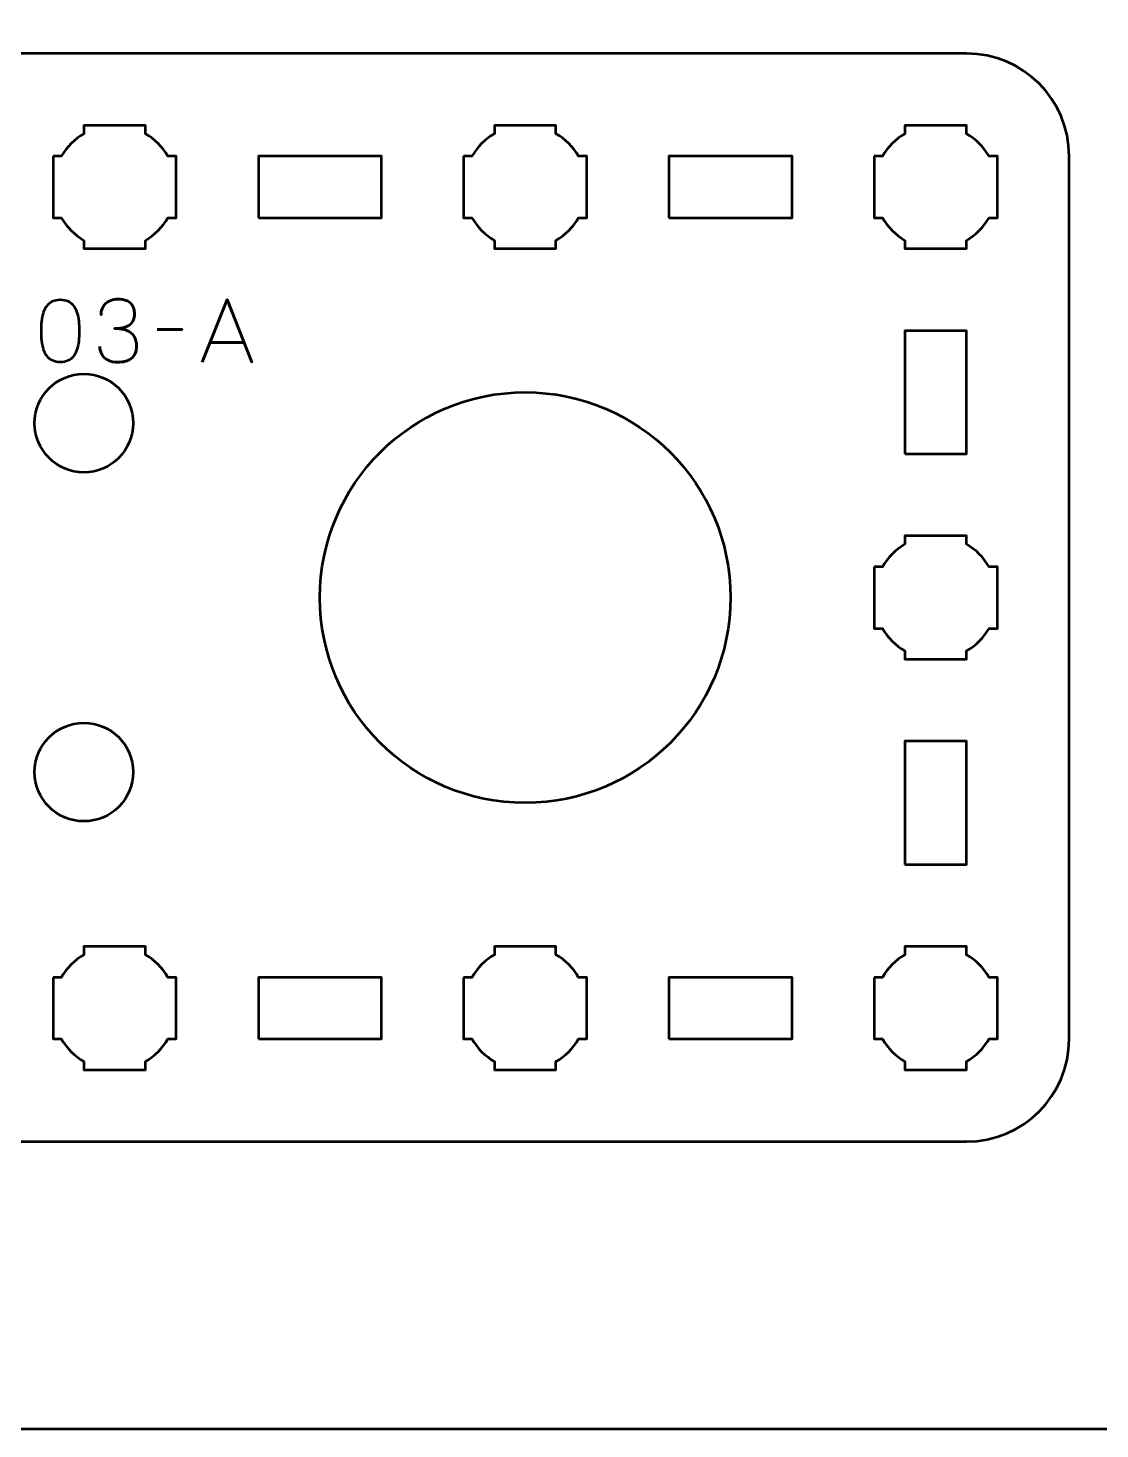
# Model space of a CAD drawing. Header units: centimetres. Extents: x -21 to 0, y -29.7 to 0.
# Drawn here: x -15.72 to -10.5, y -29.7 to -22.88 of the extents above; entities that cross this region are included whole.
import ezdxf

# ---------------------------------------------------------------- set-up
doc = ezdxf.new("R2010")
doc.units = ezdxf.units.CM
doc.header["$MEASUREMENT"] = 0
doc.layers.add('Layer 1', color=7, linetype='Continuous')

msp = doc.modelspace()

# ---------------------------------------------------------------- linework, layer by layer
at = {"layer": 'Layer 1', "lineweight": 53}
for points in [[(-14.6, -23.79998), (-14, -23.79998), (-14, -23.49998), (-14.6, -23.49998), (-14.6, -23.79998)], [(-12.6, -23.79998), (-12, -23.79998), (-12, -23.49998), (-12.6, -23.49998), (-12.6, -23.79998)], [(-11.45, -24.94998), (-11.15, -24.94998), (-11.15, -24.34998), (-11.45, -24.34998), (-11.45, -24.94998)], [(-11.45, -26.94998), (-11.15, -26.94998), (-11.15, -26.34998), (-11.45, -26.34998), (-11.45, -26.94998)], [(-14.6, -27.79998), (-14, -27.79998), (-14, -27.49998), (-14.6, -27.49998), (-14.6, -27.79998)], [(-12.6, -27.79998), (-12, -27.79998), (-12, -27.49998), (-12.6, -27.49998), (-12.6, -27.79998)]]:
    msp.add_lwpolyline(points, close=True, dxfattribs=at)
for centre, major_axis in [((-15.45004, -24.79998), (0, 0.24)), ((-13.3, -25.64998), (0, 1)), ((-15.45004, -26.49998), (0, 0.24))]:
    msp.add_ellipse(centre, major_axis=major_axis, ratio=1, dxfattribs=at)
at = {"layer": 'Layer 1', "color": 1, "lineweight": 53}
msp.add_open_spline([(-21.00003, -29.19995), (-21.00003, -29.19995), (-21.00003, -4.69992), (-21.00003, -4.69992), (-21.00003, -4.69992), (-21.00003, -4.61709), (-20.93286, -4.54992), (-20.85003, -4.54992), (-20.85003, -4.54992), (-20.7672, -4.54992), (-20.70003, -4.48275), (-20.70003, -4.39992), (-20.70003, -4.39992), (-20.70003, -4.31709), (-20.7672, -4.24992), (-20.85003, -4.24992), (-20.85003, -4.24992), (-20.93286, -4.24992), (-21.00003, -4.18275), (-21.00003, -4.09992), (-21.00003, -4.09992), (-21.00003, -4.01709), (-20.93286, -3.94992), (-20.85003, -3.94992), (-20.85003, -3.94992), (-20.7672, -3.94992), (-20.70003, -3.88275), (-20.70003, -3.79992), (-20.70003, -3.79992), (-20.70003, -3.71709), (-20.7672, -3.64992), (-20.85003, -3.64992), (-20.85003, -3.64992), (-20.93286, -3.64992), (-21.00003, -3.58275), (-21.00003, -3.49992), (-21.00003, -3.49992), (-21.00003, -3.41709), (-20.93286, -3.34992), (-20.85003, -3.34992), (-20.85003, -3.34992), (-20.7672, -3.34992), (-20.70003, -3.28275), (-20.70003, -3.19992), (-20.70003, -3.19992), (-20.70003, -3.11709), (-20.7672, -3.04992), (-20.85003, -3.04992), (-20.85003, -3.04992), (-20.93286, -3.04992), (-21.00003, -2.98275), (-21.00003, -2.89992), (-21.00003, -2.89992), (-21.00003, -2.81709), (-20.93286, -2.74992), (-20.85003, -2.74992), (-20.85003, -2.74992), (-20.7672, -2.74992), (-20.70003, -2.68275), (-20.70003, -2.59992), (-20.70003, -2.59992), (-20.70003, -2.51709), (-20.7672, -2.44992), (-20.85003, -2.44992), (-20.85003, -2.44992), (-20.93286, -2.44992), (-21.00003, -2.38275), (-21.00003, -2.29992), (-21.00003, -2.29992), (-21.00003, -2.21709), (-20.93286, -2.14992), (-20.85003, -2.14992), (-20.85003, -2.14992), (-20.7672, -2.14992), (-20.70003, -2.08275), (-20.70003, -1.99992), (-20.70003, -1.99992), (-20.70003, -1.91709), (-20.7672, -1.84992), (-20.85003, -1.84992), (-20.85003, -1.84992), (-20.93286, -1.84992), (-21.00003, -1.78275), (-21.00003, -1.69992), (-21.00003, -1.69992), (-21.00003, -1.61709), (-20.93286, -1.54992), (-20.85003, -1.54992), (-20.85003, -1.54992), (-20.7672, -1.54992), (-20.70003, -1.48275), (-20.70003, -1.39992), (-20.70003, -1.39992), (-20.70003, -1.31709), (-20.7672, -1.24992), (-20.85003, -1.24992), (-20.85003, -1.24992), (-20.93286, -1.24992), (-21.00003, -1.18275), (-21.00003, -1.09992), (-21.00003, -1.09992), (-21.00003, -1.09992), (-21.00003, -0.49992), (-21.00003, -0.49992), (-21.00003, -0.49992), (-21.00003, -0.22295), (-20.77694, 0.00004), (-20.49994, 0.00004), (-20.49994, 0.00004), (-20.49994, 0.00004), (-0.50008, 0.00004), (-0.50008, 0.00004), (-0.50008, 0.00004), (-0.22294, 0.00004), (0.00002, -0.22295), (0.00002, -0.49992), (0.00002, -0.49992), (0.00002, -0.49992), (0.00002, -29.19995), (0.00002, -29.19995), (0.00002, -29.19995), (0.00002, -29.47695), (-0.22294, -29.70004), (-0.50008, -29.70004), (-0.50008, -29.70004), (-0.50008, -29.70004), (-20.49994, -29.70004), (-20.49994, -29.70004), (-20.49994, -29.70004), (-20.77694, -29.70004), (-21.00003, -29.47695), (-21.00003, -29.19995)], degree=3, knots=[0, 0, 0, 0, 0.030303, 0.030303, 0.030303, 0.030303, 0.0606061, 0.0606061, 0.0606061, 0.0606061, 0.0909091, 0.0909091, 0.0909091, 0.0909091, 0.1212121, 0.1212121, 0.1212121, 0.1212121, 0.1515152, 0.1515152, 0.1515152, 0.1515152, 0.1818182, 0.1818182, 0.1818182, 0.1818182, 0.2121212, 0.2121212, 0.2121212, 0.2121212, 0.2424242, 0.2424242, 0.2424242, 0.2424242, 0.2727273, 0.2727273, 0.2727273, 0.2727273, 0.3030303, 0.3030303, 0.3030303, 0.3030303, 0.3333333, 0.3333333, 0.3333333, 0.3333333, 0.3636364, 0.3636364, 0.3636364, 0.3636364, 0.3939394, 0.3939394, 0.3939394, 0.3939394, 0.4242424, 0.4242424, 0.4242424, 0.4242424, 0.4545455, 0.4545455, 0.4545455, 0.4545455, 0.4848485, 0.4848485, 0.4848485, 0.4848485, 0.5151515, 0.5151515, 0.5151515, 0.5151515, 0.5454545, 0.5454545, 0.5454545, 0.5454545, 0.5757576, 0.5757576, 0.5757576, 0.5757576, 0.6060606, 0.6060606, 0.6060606, 0.6060606, 0.6363636, 0.6363636, 0.6363636, 0.6363636, 0.6666667, 0.6666667, 0.6666667, 0.6666667, 0.6969697, 0.6969697, 0.6969697, 0.6969697, 0.7272727, 0.7272727, 0.7272727, 0.7272727, 0.7575758, 0.7575758, 0.7575758, 0.7575758, 0.7878788, 0.7878788, 0.7878788, 0.7878788, 0.8181818, 0.8181818, 0.8181818, 0.8181818, 0.8484848, 0.8484848, 0.8484848, 0.8484848, 0.8787879, 0.8787879, 0.8787879, 0.8787879, 0.9090909, 0.9090909, 0.9090909, 0.9090909, 0.9393939, 0.9393939, 0.9393939, 0.9393939, 0.969697, 0.969697, 0.969697, 0.969697, 1, 1, 1, 1], dxfattribs=at)
at = {"layer": 'Layer 1', "color": 3, "lineweight": 53}
msp.add_open_spline([(-19.95, -27.79998), (-19.95, -27.79998), (-19.95, -23.49998), (-19.95, -23.49998), (-19.95, -23.49998), (-19.95, -23.22389), (-19.72609, -22.99998), (-19.45, -22.99998), (-19.45, -22.99998), (-19.45, -22.99998), (-11.15, -22.99998), (-11.15, -22.99998), (-11.15, -22.99998), (-10.87391, -22.99998), (-10.65, -23.22389), (-10.65, -23.49998), (-10.65, -23.49998), (-10.65, -23.49998), (-10.65, -27.79998), (-10.65, -27.79998), (-10.65, -27.79998), (-10.65, -28.07607), (-10.87391, -28.29998), (-11.15, -28.29998), (-11.15, -28.29998), (-11.15, -28.29998), (-19.45, -28.29998), (-19.45, -28.29998), (-19.45, -28.29998), (-19.72609, -28.29998), (-19.95, -28.07607), (-19.95, -27.79998)], degree=3, knots=[0, 0, 0, 0, 0.125, 0.125, 0.125, 0.125, 0.25, 0.25, 0.25, 0.25, 0.375, 0.375, 0.375, 0.375, 0.5, 0.5, 0.5, 0.5, 0.625, 0.625, 0.625, 0.625, 0.75, 0.75, 0.75, 0.75, 0.875, 0.875, 0.875, 0.875, 1, 1, 1, 1], dxfattribs=at)
at = {"layer": 'Layer 1', "lineweight": 53}
for points in [[(-15.6, -23.49998), (-15.6, -23.49998), (-15.55985, -23.49998), (-15.55985, -23.49998), (-15.55985, -23.49998), (-15.5335, -23.45445), (-15.49553, -23.41648), (-15.45, -23.39013), (-15.45, -23.39013), (-15.45, -23.39013), (-15.45, -23.34998), (-15.45, -23.34998), (-15.45, -23.34998), (-15.45, -23.34998), (-15.3, -23.34998), (-15.3, -23.34998), (-15.3, -23.34998), (-15.3, -23.34998), (-15.15, -23.34998), (-15.15, -23.34998), (-15.15, -23.34998), (-15.15, -23.34998), (-15.15, -23.39013), (-15.15, -23.39013), (-15.15, -23.39013), (-15.10447, -23.41648), (-15.0665, -23.45445), (-15.04015, -23.49998), (-15.04015, -23.49998), (-15.04015, -23.49998), (-15, -23.49998), (-15, -23.49998), (-15, -23.49998), (-15, -23.49998), (-15, -23.64998), (-15, -23.64998), (-15, -23.64998), (-15, -23.64998), (-15, -23.79998), (-15, -23.79998), (-15, -23.79998), (-15, -23.79998), (-15.04015, -23.79998), (-15.04015, -23.79998), (-15.04015, -23.79998), (-15.0665, -23.84551), (-15.10447, -23.88348), (-15.15, -23.90983), (-15.15, -23.90983), (-15.15, -23.90983), (-15.15, -23.94998), (-15.15, -23.94998), (-15.15, -23.94998), (-15.15, -23.94998), (-15.3, -23.94998), (-15.3, -23.94998), (-15.3, -23.94998), (-15.3, -23.94998), (-15.45, -23.94998), (-15.45, -23.94998), (-15.45, -23.94998), (-15.45, -23.94998), (-15.45, -23.90983), (-15.45, -23.90983), (-15.45, -23.90983), (-15.49553, -23.88348), (-15.5335, -23.84551), (-15.55985, -23.79998), (-15.55985, -23.79998), (-15.55985, -23.79998), (-15.6, -23.79998), (-15.6, -23.79998), (-15.6, -23.79998), (-15.6, -23.79998), (-15.6, -23.64998), (-15.6, -23.64998), (-15.6, -23.64998), (-15.6, -23.64998), (-15.6, -23.49998), (-15.6, -23.49998)], [(-13.6, -23.49998), (-13.6, -23.49998), (-13.55985, -23.49998), (-13.55985, -23.49998), (-13.55985, -23.49998), (-13.5335, -23.45445), (-13.49553, -23.41648), (-13.45, -23.39013), (-13.45, -23.39013), (-13.45, -23.39013), (-13.45, -23.34998), (-13.45, -23.34998), (-13.45, -23.34998), (-13.45, -23.34998), (-13.3, -23.34998), (-13.3, -23.34998), (-13.3, -23.34998), (-13.3, -23.34998), (-13.15, -23.34998), (-13.15, -23.34998), (-13.15, -23.34998), (-13.15, -23.34998), (-13.15, -23.39013), (-13.15, -23.39013), (-13.15, -23.39013), (-13.10447, -23.41648), (-13.0665, -23.45445), (-13.04015, -23.49998), (-13.04015, -23.49998), (-13.04015, -23.49998), (-13, -23.49998), (-13, -23.49998), (-13, -23.49998), (-13, -23.49998), (-13, -23.64998), (-13, -23.64998), (-13, -23.64998), (-13, -23.64998), (-13, -23.79998), (-13, -23.79998), (-13, -23.79998), (-13, -23.79998), (-13.04015, -23.79998), (-13.04015, -23.79998), (-13.04015, -23.79998), (-13.0665, -23.84551), (-13.10447, -23.88348), (-13.15, -23.90983), (-13.15, -23.90983), (-13.15, -23.90983), (-13.15, -23.94998), (-13.15, -23.94998), (-13.15, -23.94998), (-13.15, -23.94998), (-13.3, -23.94998), (-13.3, -23.94998), (-13.3, -23.94998), (-13.3, -23.94998), (-13.45, -23.94998), (-13.45, -23.94998), (-13.45, -23.94998), (-13.45, -23.94998), (-13.45, -23.90983), (-13.45, -23.90983), (-13.45, -23.90983), (-13.49553, -23.88348), (-13.5335, -23.84551), (-13.55985, -23.79998), (-13.55985, -23.79998), (-13.55985, -23.79998), (-13.6, -23.79998), (-13.6, -23.79998), (-13.6, -23.79998), (-13.6, -23.79998), (-13.6, -23.64998), (-13.6, -23.64998), (-13.6, -23.64998), (-13.6, -23.64998), (-13.6, -23.49998), (-13.6, -23.49998)], [(-11.6, -23.49998), (-11.6, -23.49998), (-11.55985, -23.49998), (-11.55985, -23.49998), (-11.55985, -23.49998), (-11.5335, -23.45445), (-11.49553, -23.41648), (-11.45, -23.39013), (-11.45, -23.39013), (-11.45, -23.39013), (-11.45, -23.34998), (-11.45, -23.34998), (-11.45, -23.34998), (-11.45, -23.34998), (-11.3, -23.34998), (-11.3, -23.34998), (-11.3, -23.34998), (-11.3, -23.34998), (-11.15, -23.34998), (-11.15, -23.34998), (-11.15, -23.34998), (-11.15, -23.34998), (-11.15, -23.39013), (-11.15, -23.39013), (-11.15, -23.39013), (-11.10447, -23.41648), (-11.0665, -23.45445), (-11.04015, -23.49998), (-11.04015, -23.49998), (-11.04015, -23.49998), (-11, -23.49998), (-11, -23.49998), (-11, -23.49998), (-11, -23.49998), (-11, -23.64998), (-11, -23.64998), (-11, -23.64998), (-11, -23.64998), (-11, -23.79998), (-11, -23.79998), (-11, -23.79998), (-11, -23.79998), (-11.04015, -23.79998), (-11.04015, -23.79998), (-11.04015, -23.79998), (-11.0665, -23.84551), (-11.10447, -23.88348), (-11.15, -23.90983), (-11.15, -23.90983), (-11.15, -23.90983), (-11.15, -23.94998), (-11.15, -23.94998), (-11.15, -23.94998), (-11.15, -23.94998), (-11.3, -23.94998), (-11.3, -23.94998), (-11.3, -23.94998), (-11.3, -23.94998), (-11.45, -23.94998), (-11.45, -23.94998), (-11.45, -23.94998), (-11.45, -23.94998), (-11.45, -23.90983), (-11.45, -23.90983), (-11.45, -23.90983), (-11.49553, -23.88348), (-11.5335, -23.84551), (-11.55985, -23.79998), (-11.55985, -23.79998), (-11.55985, -23.79998), (-11.6, -23.79998), (-11.6, -23.79998), (-11.6, -23.79998), (-11.6, -23.79998), (-11.6, -23.64998), (-11.6, -23.64998), (-11.6, -23.64998), (-11.6, -23.64998), (-11.6, -23.49998), (-11.6, -23.49998)], [(-11.6, -25.49998), (-11.6, -25.49998), (-11.55985, -25.49998), (-11.55985, -25.49998), (-11.55985, -25.49998), (-11.5335, -25.45445), (-11.49553, -25.41648), (-11.45, -25.39013), (-11.45, -25.39013), (-11.45, -25.39013), (-11.45, -25.34998), (-11.45, -25.34998), (-11.45, -25.34998), (-11.45, -25.34998), (-11.3, -25.34998), (-11.3, -25.34998), (-11.3, -25.34998), (-11.3, -25.34998), (-11.15, -25.34998), (-11.15, -25.34998), (-11.15, -25.34998), (-11.15, -25.34998), (-11.15, -25.39013), (-11.15, -25.39013), (-11.15, -25.39013), (-11.10447, -25.41648), (-11.0665, -25.45445), (-11.04015, -25.49998), (-11.04015, -25.49998), (-11.04015, -25.49998), (-11, -25.49998), (-11, -25.49998), (-11, -25.49998), (-11, -25.49998), (-11, -25.64998), (-11, -25.64998), (-11, -25.64998), (-11, -25.64998), (-11, -25.79998), (-11, -25.79998), (-11, -25.79998), (-11, -25.79998), (-11.04015, -25.79998), (-11.04015, -25.79998), (-11.04015, -25.79998), (-11.0665, -25.84551), (-11.10447, -25.88348), (-11.15, -25.90983), (-11.15, -25.90983), (-11.15, -25.90983), (-11.15, -25.94998), (-11.15, -25.94998), (-11.15, -25.94998), (-11.15, -25.94998), (-11.3, -25.94998), (-11.3, -25.94998), (-11.3, -25.94998), (-11.3, -25.94998), (-11.45, -25.94998), (-11.45, -25.94998), (-11.45, -25.94998), (-11.45, -25.94998), (-11.45, -25.90983), (-11.45, -25.90983), (-11.45, -25.90983), (-11.49553, -25.88348), (-11.5335, -25.84551), (-11.55985, -25.79998), (-11.55985, -25.79998), (-11.55985, -25.79998), (-11.6, -25.79998), (-11.6, -25.79998), (-11.6, -25.79998), (-11.6, -25.79998), (-11.6, -25.64998), (-11.6, -25.64998), (-11.6, -25.64998), (-11.6, -25.64998), (-11.6, -25.49998), (-11.6, -25.49998)], [(-15.6, -27.49998), (-15.6, -27.49998), (-15.55985, -27.49998), (-15.55985, -27.49998), (-15.55985, -27.49998), (-15.5335, -27.45445), (-15.49553, -27.41648), (-15.45, -27.39013), (-15.45, -27.39013), (-15.45, -27.39013), (-15.45, -27.34998), (-15.45, -27.34998), (-15.45, -27.34998), (-15.45, -27.34998), (-15.3, -27.34998), (-15.3, -27.34998), (-15.3, -27.34998), (-15.3, -27.34998), (-15.15, -27.34998), (-15.15, -27.34998), (-15.15, -27.34998), (-15.15, -27.34998), (-15.15, -27.39013), (-15.15, -27.39013), (-15.15, -27.39013), (-15.10447, -27.41648), (-15.0665, -27.45445), (-15.04015, -27.49998), (-15.04015, -27.49998), (-15.04015, -27.49998), (-15, -27.49998), (-15, -27.49998), (-15, -27.49998), (-15, -27.49998), (-15, -27.64998), (-15, -27.64998), (-15, -27.64998), (-15, -27.64998), (-15, -27.79998), (-15, -27.79998), (-15, -27.79998), (-15, -27.79998), (-15.04015, -27.79998), (-15.04015, -27.79998), (-15.04015, -27.79998), (-15.0665, -27.84551), (-15.10447, -27.88348), (-15.15, -27.90983), (-15.15, -27.90983), (-15.15, -27.90983), (-15.15, -27.94998), (-15.15, -27.94998), (-15.15, -27.94998), (-15.15, -27.94998), (-15.3, -27.94998), (-15.3, -27.94998), (-15.3, -27.94998), (-15.3, -27.94998), (-15.45, -27.94998), (-15.45, -27.94998), (-15.45, -27.94998), (-15.45, -27.94998), (-15.45, -27.90983), (-15.45, -27.90983), (-15.45, -27.90983), (-15.49553, -27.88348), (-15.5335, -27.84551), (-15.55985, -27.79998), (-15.55985, -27.79998), (-15.55985, -27.79998), (-15.6, -27.79998), (-15.6, -27.79998), (-15.6, -27.79998), (-15.6, -27.79998), (-15.6, -27.64998), (-15.6, -27.64998), (-15.6, -27.64998), (-15.6, -27.64998), (-15.6, -27.49998), (-15.6, -27.49998)], [(-13.6, -27.49998), (-13.6, -27.49998), (-13.55985, -27.49998), (-13.55985, -27.49998), (-13.55985, -27.49998), (-13.5335, -27.45445), (-13.49553, -27.41648), (-13.45, -27.39013), (-13.45, -27.39013), (-13.45, -27.39013), (-13.45, -27.34998), (-13.45, -27.34998), (-13.45, -27.34998), (-13.45, -27.34998), (-13.3, -27.34998), (-13.3, -27.34998), (-13.3, -27.34998), (-13.3, -27.34998), (-13.15, -27.34998), (-13.15, -27.34998), (-13.15, -27.34998), (-13.15, -27.34998), (-13.15, -27.39013), (-13.15, -27.39013), (-13.15, -27.39013), (-13.10447, -27.41648), (-13.0665, -27.45445), (-13.04015, -27.49998), (-13.04015, -27.49998), (-13.04015, -27.49998), (-13, -27.49998), (-13, -27.49998), (-13, -27.49998), (-13, -27.49998), (-13, -27.64998), (-13, -27.64998), (-13, -27.64998), (-13, -27.64998), (-13, -27.79998), (-13, -27.79998), (-13, -27.79998), (-13, -27.79998), (-13.04015, -27.79998), (-13.04015, -27.79998), (-13.04015, -27.79998), (-13.0665, -27.84551), (-13.10447, -27.88348), (-13.15, -27.90983), (-13.15, -27.90983), (-13.15, -27.90983), (-13.15, -27.94998), (-13.15, -27.94998), (-13.15, -27.94998), (-13.15, -27.94998), (-13.3, -27.94998), (-13.3, -27.94998), (-13.3, -27.94998), (-13.3, -27.94998), (-13.45, -27.94998), (-13.45, -27.94998), (-13.45, -27.94998), (-13.45, -27.94998), (-13.45, -27.90983), (-13.45, -27.90983), (-13.45, -27.90983), (-13.49553, -27.88348), (-13.5335, -27.84551), (-13.55985, -27.79998), (-13.55985, -27.79998), (-13.55985, -27.79998), (-13.6, -27.79998), (-13.6, -27.79998), (-13.6, -27.79998), (-13.6, -27.79998), (-13.6, -27.64998), (-13.6, -27.64998), (-13.6, -27.64998), (-13.6, -27.64998), (-13.6, -27.49998), (-13.6, -27.49998)], [(-11.6, -27.49998), (-11.6, -27.49998), (-11.55985, -27.49998), (-11.55985, -27.49998), (-11.55985, -27.49998), (-11.5335, -27.45445), (-11.49553, -27.41648), (-11.45, -27.39013), (-11.45, -27.39013), (-11.45, -27.39013), (-11.45, -27.34998), (-11.45, -27.34998), (-11.45, -27.34998), (-11.45, -27.34998), (-11.3, -27.34998), (-11.3, -27.34998), (-11.3, -27.34998), (-11.3, -27.34998), (-11.15, -27.34998), (-11.15, -27.34998), (-11.15, -27.34998), (-11.15, -27.34998), (-11.15, -27.39013), (-11.15, -27.39013), (-11.15, -27.39013), (-11.10447, -27.41648), (-11.0665, -27.45445), (-11.04015, -27.49998), (-11.04015, -27.49998), (-11.04015, -27.49998), (-11, -27.49998), (-11, -27.49998), (-11, -27.49998), (-11, -27.49998), (-11, -27.64998), (-11, -27.64998), (-11, -27.64998), (-11, -27.64998), (-11, -27.79998), (-11, -27.79998), (-11, -27.79998), (-11, -27.79998), (-11.04015, -27.79998), (-11.04015, -27.79998), (-11.04015, -27.79998), (-11.0665, -27.84551), (-11.10447, -27.88348), (-11.15, -27.90983), (-11.15, -27.90983), (-11.15, -27.90983), (-11.15, -27.94998), (-11.15, -27.94998), (-11.15, -27.94998), (-11.15, -27.94998), (-11.3, -27.94998), (-11.3, -27.94998), (-11.3, -27.94998), (-11.3, -27.94998), (-11.45, -27.94998), (-11.45, -27.94998), (-11.45, -27.94998), (-11.45, -27.94998), (-11.45, -27.90983), (-11.45, -27.90983), (-11.45, -27.90983), (-11.49553, -27.88348), (-11.5335, -27.84551), (-11.55985, -27.79998), (-11.55985, -27.79998), (-11.55985, -27.79998), (-11.6, -27.79998), (-11.6, -27.79998), (-11.6, -27.79998), (-11.6, -27.79998), (-11.6, -27.64998), (-11.6, -27.64998), (-11.6, -27.64998), (-11.6, -27.64998), (-11.6, -27.49998), (-11.6, -27.49998)]]:
    msp.add_open_spline(points, degree=3, knots=[0, 0, 0, 0, 0.05, 0.05, 0.05, 0.05, 0.1, 0.1, 0.1, 0.1, 0.15, 0.15, 0.15, 0.15, 0.2, 0.2, 0.2, 0.2, 0.25, 0.25, 0.25, 0.25, 0.3, 0.3, 0.3, 0.3, 0.35, 0.35, 0.35, 0.35, 0.4, 0.4, 0.4, 0.4, 0.45, 0.45, 0.45, 0.45, 0.5, 0.5, 0.5, 0.5, 0.55, 0.55, 0.55, 0.55, 0.6, 0.6, 0.6, 0.6, 0.65, 0.65, 0.65, 0.65, 0.7, 0.7, 0.7, 0.7, 0.75, 0.75, 0.75, 0.75, 0.8, 0.8, 0.8, 0.8, 0.85, 0.85, 0.85, 0.85, 0.9, 0.9, 0.9, 0.9, 0.95, 0.95, 0.95, 0.95, 1, 1, 1, 1], dxfattribs=at)
at = {"layer": 'Layer 1', "color": 5, "lineweight": 53}
for points, knots in [([(-15.56484, -24.50344), (-15.55003, -24.50337), (-15.53726, -24.50076), (-15.5266, -24.49568), (-15.5266, -24.49568), (-15.51602, -24.4906), (-15.5072, -24.48333), (-15.50015, -24.47409), (-15.50015, -24.47409), (-15.49316, -24.46478), (-15.48766, -24.45377), (-15.48357, -24.44107), (-15.48357, -24.44107), (-15.47954, -24.42837), (-15.47665, -24.41447), (-15.47503, -24.39923), (-15.47503, -24.39923), (-15.47333, -24.38399), (-15.47249, -24.36797), (-15.47256, -24.35104), (-15.47256, -24.35104), (-15.47249, -24.33418), (-15.47333, -24.31816), (-15.47503, -24.30299), (-15.47503, -24.30299), (-15.47665, -24.28782), (-15.47954, -24.27385), (-15.48357, -24.26115), (-15.48357, -24.26115), (-15.48766, -24.24852), (-15.49316, -24.23752), (-15.50015, -24.22813), (-15.50015, -24.22813), (-15.5072, -24.21882), (-15.51602, -24.21155), (-15.5266, -24.20647), (-15.5266, -24.20647), (-15.53726, -24.20132), (-15.55003, -24.19871), (-15.56484, -24.19864), (-15.56484, -24.19864), (-15.57966, -24.19871), (-15.59243, -24.20132), (-15.60309, -24.20647), (-15.60309, -24.20647), (-15.61367, -24.21155), (-15.62249, -24.21882), (-15.62954, -24.22813), (-15.62954, -24.22813), (-15.63653, -24.23752), (-15.64203, -24.24852), (-15.64612, -24.26115), (-15.64612, -24.26115), (-15.65015, -24.27385), (-15.65304, -24.28782), (-15.65466, -24.30299), (-15.65466, -24.30299), (-15.65635, -24.31816), (-15.6572, -24.33418), (-15.65713, -24.35104), (-15.65713, -24.35104), (-15.6572, -24.36797), (-15.65635, -24.38399), (-15.65466, -24.39923), (-15.65466, -24.39923), (-15.65304, -24.41447), (-15.65015, -24.42837), (-15.64612, -24.44107), (-15.64612, -24.44107), (-15.64203, -24.45377), (-15.63653, -24.46478), (-15.62954, -24.47409), (-15.62954, -24.47409), (-15.62249, -24.48333), (-15.61367, -24.4906), (-15.60309, -24.49568), (-15.60309, -24.49568), (-15.59243, -24.50076), (-15.57966, -24.50337), (-15.56484, -24.50344)], [0, 0, 0, 0, 0.05, 0.05, 0.05, 0.05, 0.1, 0.1, 0.1, 0.1, 0.15, 0.15, 0.15, 0.15, 0.2, 0.2, 0.2, 0.2, 0.25, 0.25, 0.25, 0.25, 0.3, 0.3, 0.3, 0.3, 0.35, 0.35, 0.35, 0.35, 0.4, 0.4, 0.4, 0.4, 0.45, 0.45, 0.45, 0.45, 0.5, 0.5, 0.5, 0.5, 0.55, 0.55, 0.55, 0.55, 0.6, 0.6, 0.6, 0.6, 0.65, 0.65, 0.65, 0.65, 0.7, 0.7, 0.7, 0.7, 0.75, 0.75, 0.75, 0.75, 0.8, 0.8, 0.8, 0.8, 0.85, 0.85, 0.85, 0.85, 0.9, 0.9, 0.9, 0.9, 0.95, 0.95, 0.95, 0.95, 1, 1, 1, 1]), ([(-15.56484, -24.50344), (-15.55003, -24.50337), (-15.53726, -24.50076), (-15.5266, -24.49568), (-15.5266, -24.49568), (-15.51602, -24.4906), (-15.5072, -24.48333), (-15.50015, -24.47409), (-15.50015, -24.47409), (-15.49316, -24.46478), (-15.48766, -24.45377), (-15.48357, -24.44107), (-15.48357, -24.44107), (-15.47954, -24.42837), (-15.47665, -24.41447), (-15.47503, -24.39923), (-15.47503, -24.39923), (-15.47333, -24.38399), (-15.47249, -24.36797), (-15.47256, -24.35104), (-15.47256, -24.35104), (-15.47249, -24.33418), (-15.47333, -24.31816), (-15.47503, -24.30299), (-15.47503, -24.30299), (-15.47665, -24.28782), (-15.47954, -24.27385), (-15.48357, -24.26115), (-15.48357, -24.26115), (-15.48766, -24.24852), (-15.49316, -24.23752), (-15.50015, -24.22813), (-15.50015, -24.22813), (-15.5072, -24.21882), (-15.51602, -24.21155), (-15.5266, -24.20647), (-15.5266, -24.20647), (-15.53726, -24.20132), (-15.55003, -24.19871), (-15.56484, -24.19864), (-15.56484, -24.19864), (-15.57966, -24.19871), (-15.59243, -24.20132), (-15.60309, -24.20647), (-15.60309, -24.20647), (-15.61367, -24.21155), (-15.62249, -24.21882), (-15.62954, -24.22813), (-15.62954, -24.22813), (-15.63653, -24.23752), (-15.64203, -24.24852), (-15.64612, -24.26115), (-15.64612, -24.26115), (-15.65015, -24.27385), (-15.65304, -24.28782), (-15.65466, -24.30299), (-15.65466, -24.30299), (-15.65635, -24.31816), (-15.6572, -24.33418), (-15.65713, -24.35104), (-15.65713, -24.35104), (-15.6572, -24.36797), (-15.65635, -24.38399), (-15.65466, -24.39923), (-15.65466, -24.39923), (-15.65304, -24.41447), (-15.65015, -24.42837), (-15.64612, -24.44107), (-15.64612, -24.44107), (-15.64203, -24.45377), (-15.63653, -24.46478), (-15.62954, -24.47409), (-15.62954, -24.47409), (-15.62249, -24.48333), (-15.61367, -24.4906), (-15.60309, -24.49568), (-15.60309, -24.49568), (-15.59243, -24.50076), (-15.57966, -24.50337), (-15.56484, -24.50344)], [0, 0, 0, 0, 0.05, 0.05, 0.05, 0.05, 0.1, 0.1, 0.1, 0.1, 0.15, 0.15, 0.15, 0.15, 0.2, 0.2, 0.2, 0.2, 0.25, 0.25, 0.25, 0.25, 0.3, 0.3, 0.3, 0.3, 0.35, 0.35, 0.35, 0.35, 0.4, 0.4, 0.4, 0.4, 0.45, 0.45, 0.45, 0.45, 0.5, 0.5, 0.5, 0.5, 0.55, 0.55, 0.55, 0.55, 0.6, 0.6, 0.6, 0.6, 0.65, 0.65, 0.65, 0.65, 0.7, 0.7, 0.7, 0.7, 0.75, 0.75, 0.75, 0.75, 0.8, 0.8, 0.8, 0.8, 0.85, 0.85, 0.85, 0.85, 0.9, 0.9, 0.9, 0.9, 0.95, 0.95, 0.95, 0.95, 1, 1, 1, 1]), ([(-15.37223, -24.42682), (-15.37216, -24.44206), (-15.36863, -24.45532), (-15.36165, -24.46682), (-15.36165, -24.46682), (-15.35466, -24.47825), (-15.34471, -24.48721), (-15.33173, -24.49363), (-15.33173, -24.49363), (-15.31875, -24.50005), (-15.30316, -24.5033), (-15.28502, -24.50344), (-15.28502, -24.50344), (-15.27141, -24.50344), (-15.25906, -24.50203), (-15.24784, -24.49907), (-15.24784, -24.49907), (-15.23669, -24.4961), (-15.2271, -24.49152), (-15.21898, -24.48524), (-15.21898, -24.48524), (-15.21087, -24.47896), (-15.20466, -24.47084), (-15.20022, -24.46097), (-15.20022, -24.46097), (-15.19584, -24.45102), (-15.19366, -24.43909), (-15.19359, -24.42512), (-15.19359, -24.42512), (-15.19351, -24.4065), (-15.19732, -24.39076), (-15.20487, -24.37799), (-15.20487, -24.37799), (-15.21242, -24.36522), (-15.22414, -24.35563), (-15.23987, -24.34907), (-15.23987, -24.34907), (-15.2556, -24.3425), (-15.27578, -24.33919), (-15.30026, -24.33919), (-15.30026, -24.33919), (-15.28199, -24.33926), (-15.26668, -24.33757), (-15.25419, -24.33411), (-15.25419, -24.33411), (-15.24177, -24.33065), (-15.23183, -24.32578), (-15.22435, -24.31943), (-15.22435, -24.31943), (-15.21687, -24.31315), (-15.21144, -24.30567), (-15.20819, -24.29707), (-15.20819, -24.29707), (-15.20487, -24.28853), (-15.20325, -24.27915), (-15.20332, -24.26892), (-15.20332, -24.26892), (-15.20325, -24.25868), (-15.20466, -24.24923), (-15.20748, -24.24048), (-15.20748, -24.24048), (-15.21024, -24.23173), (-15.21475, -24.22404), (-15.22089, -24.21748), (-15.22089, -24.21748), (-15.22703, -24.21092), (-15.23514, -24.20577), (-15.24509, -24.2021), (-15.24509, -24.2021), (-15.25511, -24.19843), (-15.26732, -24.1966), (-15.28164, -24.19653), (-15.28164, -24.19653), (-15.29589, -24.1966), (-15.30838, -24.19871), (-15.31896, -24.20281), (-15.31896, -24.20281), (-15.32962, -24.2069), (-15.33836, -24.21247), (-15.34542, -24.2196), (-15.34542, -24.2196), (-15.3524, -24.22672), (-15.35763, -24.23484), (-15.36108, -24.24401), (-15.36108, -24.24401), (-15.36461, -24.25318), (-15.3663, -24.26292), (-15.3663, -24.27315), (-15.3663, -24.27315), (-15.3663, -24.26292), (-15.36461, -24.25318), (-15.36108, -24.24401), (-15.36108, -24.24401), (-15.35763, -24.23484), (-15.3524, -24.22672), (-15.34542, -24.2196), (-15.34542, -24.2196), (-15.33836, -24.21247), (-15.32962, -24.2069), (-15.31896, -24.20281), (-15.31896, -24.20281), (-15.30838, -24.19871), (-15.29589, -24.1966), (-15.28164, -24.19653), (-15.28164, -24.19653), (-15.26732, -24.1966), (-15.25511, -24.19843), (-15.24509, -24.2021), (-15.24509, -24.2021), (-15.23514, -24.20577), (-15.22703, -24.21092), (-15.22089, -24.21748), (-15.22089, -24.21748), (-15.21475, -24.22404), (-15.21024, -24.23173), (-15.20748, -24.24048), (-15.20748, -24.24048), (-15.20466, -24.24923), (-15.20325, -24.25868), (-15.20332, -24.26892), (-15.20332, -24.26892), (-15.20325, -24.27915), (-15.20487, -24.28853), (-15.20819, -24.29707), (-15.20819, -24.29707), (-15.21144, -24.30567), (-15.21687, -24.31315), (-15.22435, -24.31943), (-15.22435, -24.31943), (-15.23183, -24.32578), (-15.24177, -24.33065), (-15.25419, -24.33411), (-15.25419, -24.33411), (-15.26668, -24.33757), (-15.28199, -24.33926), (-15.30026, -24.33919), (-15.30026, -24.33919), (-15.27578, -24.33919), (-15.2556, -24.3425), (-15.23987, -24.34907), (-15.23987, -24.34907), (-15.22414, -24.35563), (-15.21242, -24.36522), (-15.20487, -24.37799), (-15.20487, -24.37799), (-15.19732, -24.39076), (-15.19351, -24.4065), (-15.19359, -24.42512), (-15.19359, -24.42512), (-15.19366, -24.43909), (-15.19584, -24.45102), (-15.20022, -24.46097), (-15.20022, -24.46097), (-15.20466, -24.47084), (-15.21087, -24.47896), (-15.21898, -24.48524), (-15.21898, -24.48524), (-15.2271, -24.49152), (-15.23669, -24.4961), (-15.24784, -24.49907), (-15.24784, -24.49907), (-15.25906, -24.50203), (-15.27141, -24.50344), (-15.28502, -24.50344), (-15.28502, -24.50344), (-15.30316, -24.5033), (-15.31875, -24.50005), (-15.33173, -24.49363), (-15.33173, -24.49363), (-15.34471, -24.48721), (-15.35466, -24.47825), (-15.36165, -24.46682), (-15.36165, -24.46682), (-15.36863, -24.45532), (-15.37216, -24.44206), (-15.37223, -24.42682)], [0, 0, 0, 0, 0.0227273, 0.0227273, 0.0227273, 0.0227273, 0.0454545, 0.0454545, 0.0454545, 0.0454545, 0.0681818, 0.0681818, 0.0681818, 0.0681818, 0.0909091, 0.0909091, 0.0909091, 0.0909091, 0.1136364, 0.1136364, 0.1136364, 0.1136364, 0.1363636, 0.1363636, 0.1363636, 0.1363636, 0.1590909, 0.1590909, 0.1590909, 0.1590909, 0.1818182, 0.1818182, 0.1818182, 0.1818182, 0.2045455, 0.2045455, 0.2045455, 0.2045455, 0.2272727, 0.2272727, 0.2272727, 0.2272727, 0.25, 0.25, 0.25, 0.25, 0.2727273, 0.2727273, 0.2727273, 0.2727273, 0.2954545, 0.2954545, 0.2954545, 0.2954545, 0.3181818, 0.3181818, 0.3181818, 0.3181818, 0.3409091, 0.3409091, 0.3409091, 0.3409091, 0.3636364, 0.3636364, 0.3636364, 0.3636364, 0.3863636, 0.3863636, 0.3863636, 0.3863636, 0.4090909, 0.4090909, 0.4090909, 0.4090909, 0.4318182, 0.4318182, 0.4318182, 0.4318182, 0.4545455, 0.4545455, 0.4545455, 0.4545455, 0.4772727, 0.4772727, 0.4772727, 0.4772727, 0.5, 0.5, 0.5, 0.5, 0.5227273, 0.5227273, 0.5227273, 0.5227273, 0.5454545, 0.5454545, 0.5454545, 0.5454545, 0.5681818, 0.5681818, 0.5681818, 0.5681818, 0.5909091, 0.5909091, 0.5909091, 0.5909091, 0.6136364, 0.6136364, 0.6136364, 0.6136364, 0.6363636, 0.6363636, 0.6363636, 0.6363636, 0.6590909, 0.6590909, 0.6590909, 0.6590909, 0.6818182, 0.6818182, 0.6818182, 0.6818182, 0.7045455, 0.7045455, 0.7045455, 0.7045455, 0.7272727, 0.7272727, 0.7272727, 0.7272727, 0.75, 0.75, 0.75, 0.75, 0.7727273, 0.7727273, 0.7727273, 0.7727273, 0.7954545, 0.7954545, 0.7954545, 0.7954545, 0.8181818, 0.8181818, 0.8181818, 0.8181818, 0.8409091, 0.8409091, 0.8409091, 0.8409091, 0.8636364, 0.8636364, 0.8636364, 0.8636364, 0.8863636, 0.8863636, 0.8863636, 0.8863636, 0.9090909, 0.9090909, 0.9090909, 0.9090909, 0.9318182, 0.9318182, 0.9318182, 0.9318182, 0.9545455, 0.9545455, 0.9545455, 0.9545455, 0.9772727, 0.9772727, 0.9772727, 0.9772727, 1, 1, 1, 1]), ([(-14.87355, -24.50344), (-14.87355, -24.50344), (-14.75248, -24.19822), (-14.75248, -24.19822), (-14.75248, -24.19822), (-14.75248, -24.19822), (-14.63098, -24.50344), (-14.63098, -24.50344), (-14.63098, -24.50344), (-14.63098, -24.50344), (-14.75248, -24.19822), (-14.75248, -24.19822), (-14.75248, -24.19822), (-14.75248, -24.19822), (-14.87355, -24.50344), (-14.87355, -24.50344)], [0, 0, 0, 0, 0.25, 0.25, 0.25, 0.25, 0.5, 0.5, 0.5, 0.5, 0.75, 0.75, 0.75, 0.75, 1, 1, 1, 1]), ([(-15.09368, -24.34384), (-15.09368, -24.34384), (-14.97049, -24.34384), (-14.97049, -24.34384), (-14.97049, -24.34384), (-14.97049, -24.34384), (-15.09368, -24.34384), (-15.09368, -24.34384)], [0, 0, 0, 0, 0.5, 0.5, 0.5, 0.5, 1, 1, 1, 1]), ([(-14.83545, -24.40734), (-14.83545, -24.40734), (-14.66951, -24.40734), (-14.66951, -24.40734), (-14.66951, -24.40734), (-14.66951, -24.40734), (-14.83545, -24.40734), (-14.83545, -24.40734)], [0, 0, 0, 0, 0.5, 0.5, 0.5, 0.5, 1, 1, 1, 1])]:
    msp.add_open_spline(points, degree=3, knots=knots, dxfattribs=at)

doc.saveas('drawing.dxf')
